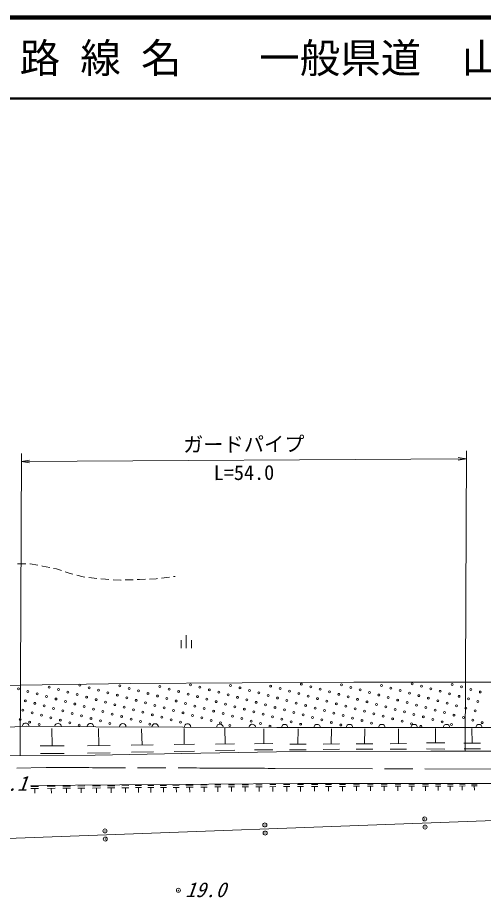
# Model space of a CAD drawing. Units: millimetres, scale not verified. Extents: x 40000 to 680000, y 20000 to 380000.
# Drawn here: x 180125 to 237660, y 271325 to 380000 of the extents above; entities that cross this region are included whole.
import ezdxf
from ezdxf.enums import TextEntityAlignment as Align

# ---------------------------------------------------------------- set-up
doc = ezdxf.new("R2010")
doc.units = ezdxf.units.MM
doc.header["$LTSCALE"] = 1000
doc.header["$PDMODE"] = 32
doc.header["$PDSIZE"] = 500
doc.linetypes.add('CHAIN', pattern=[18.5, 12, -1.5, 3.5, -1.5])
for name, color, linetype, lineweight in [('M-BGD', 7, 'Continuous', 13), ('M-BMK', 2, 'CHAIN', 13), ('M-STR-HTXT', 7, 'Continuous', 13), ('M-TTL', 2, 'Continuous', 140), ('M-TTL-LINE', 7, 'Continuous', 50)]:
    doc.layers.add(name, color=color, linetype=linetype, lineweight=lineweight)
doc.layers.add('M-TTL-TXT', color=7, linetype='Continuous')
doc.styles.add('ＭＳ ゴシック', font='')
doc.styles.get('ＭＳ ゴシック').set_extended_font_data('MS Gothic')

# ---------------------------------------------------------------- blocks, each defined once
blk = doc.blocks.new('荒地')
at = {"color": 7, "linetype": 'Continuous', "lineweight": 13}
for p, q in [((-1, 0.25), (-1, -1.25)), ((0, -1.25), (0, 1.25)), ((1, 0.25), (1, -1.25))]:
    blk.add_line(p, q, dxfattribs=at)

msp = doc.modelspace()

# ---------------------------------------------------------------- linework, layer by layer
at = {"layer": 'M-BGD'}
for p, q in [((180133, 312519), (180207, 312534)), ((180207, 312534), (181132, 312521)), ((181632, 312514), (181695, 312513)), ((181695, 312513), (182618, 312357)), ((183111, 312273), (183205, 312258)), ((183205, 312258), (184091, 312072)), ((184580, 311969), (184927, 311896)), ((184927, 311896), (185538, 311687)), ((186011, 311526), (186607, 311322)), ((186607, 311322), (186966, 311232)), ((187451, 311111), (188223, 310918)), ((188223, 310918), (188426, 310896)), ((188923, 310843), (189918, 310736)), ((197900, 310766), (198892, 310892)), ((199388, 310955), (199597, 310982)), ((190415, 310682), (190987, 310621)), ((190987, 310621), (191411, 310597)), ((191910, 310569), (192879, 310514)), ((192879, 310514), (192908, 310515)), ((193408, 310534), (194407, 310570)), ((194907, 310589), (195196, 310599)), ((195196, 310599), (195906, 310629)), ((196406, 310649), (197259, 310684)), ((197259, 310684), (197404, 310703)), ((194073, 297764), (221670, 297897)), ((221670, 297897), (231166, 297897)), ((231166, 297897), (243130, 297897)), ((171374, 297385), (194073, 297764)), ((176041, 292198), (181201, 292468)), ((181201, 292468), (189790, 292397)), ((189790, 292397), (200520, 292368)), ((200520, 292368), (212158, 292297)), ((184398, 290038), (184353, 292203)), ((190146, 290067), (190114, 292181)), ((195522, 290146), (195448, 292133)), ((200716, 290216), (200686, 292180)), ((205748, 290288), (205728, 292218)), ((210525, 290311), (210525, 292149)), ((212158, 292297), (231166, 292297)), ((214746, 290236), (214773, 292146)), ((218873, 290278), (218889, 292146)), ((222976, 290302), (222997, 292145)), ((227161, 290318), (227182, 292162)), ((231166, 292297), (243125, 292297)), ((231757, 290416), (231747, 292189)), ((236271, 290357), (236240, 292169)), ((196881, 290174), (194163, 290117)), ((201979, 290235), (199453, 290197)), ((206934, 290314), (204561, 290263)), ((211648, 290317), (209403, 290304)), ((215760, 290236), (213731, 290236)), ((219887, 290297), (217859, 290259)), ((223997, 290302), (221956, 290302)), ((228169, 290324), (226154, 290311)), ((232901, 290408), (230613, 290425)), ((237285, 290357), (235257, 290357)), ((185871, 290047), (182924, 290028)), ((185890, 289119), (182943, 289100)), ((191553, 290086), (188740, 290048)), ((191567, 289181), (188754, 289142)), ((189723, 288908), (200418, 289089)), ((196913, 289323), (194195, 289265)), ((201991, 289393), (199466, 289355)), ((200418, 289089), (212111, 289294)), ((206942, 289522), (204570, 289471)), ((211648, 289568), (209403, 289556)), ((212111, 289294), (231166, 289397)), ((215750, 289560), (213722, 289560)), ((219882, 289621), (217853, 289583)), ((223989, 289622), (221948, 289622)), ((228162, 289652), (226146, 289639)), ((232905, 289648), (230617, 289665)), ((231166, 289397), (243123, 289397)), ((237297, 289681), (235268, 289681)), ((178630, 288807), (189723, 288908)), ((181757, 285157), (214737, 285380)), ((181758, 285026), (182726, 285034)), ((181760, 284773), (182727, 284781)), ((182243, 284777), (182246, 284186)), ((183797, 285049), (184767, 285060)), ((183800, 284788), (184770, 284799)), ((184285, 284793), (184292, 284185)), ((185718, 284819), (186653, 284819)), ((185720, 285074), (186656, 285074)), ((186185, 284819), (186179, 284223)), ((187554, 285078), (188416, 285089)), ((187554, 284823), (188416, 284834)), ((187985, 284829), (187985, 284233)), ((189383, 284834), (190370, 284842)), ((189389, 285093), (190375, 285102)), ((189876, 284838), (189863, 284233)), ((191215, 285102), (192151, 285108)), ((191215, 284848), (192150, 284854)), ((191682, 284851), (191680, 284258)), ((193014, 284865), (193870, 284877)), ((193015, 285121), (193871, 285132)), ((193442, 284871), (193440, 284276)), ((194665, 285139), (195425, 285146)), ((194672, 284886), (195432, 284893)), ((195052, 284889), (195068, 284286)), ((196193, 285153), (196964, 285159)), ((196197, 284897), (196968, 284903)), ((196582, 284900), (196591, 284303)), ((197752, 285156), (198519, 285164)), ((197759, 284904), (198526, 284912)), ((198142, 284908), (198159, 284320)), ((199306, 285165), (200077, 285176)), ((199321, 284908), (200092, 284920)), ((199707, 284914), (199742, 284316)), ((200924, 285185), (201819, 285196)), ((200930, 284930), (201826, 284941)), ((201378, 284935), (201395, 284340)), ((202775, 285206), (203526, 285211)), ((202776, 284956), (203528, 284960)), ((203152, 284958), (203155, 284373)), ((204471, 285216), (205224, 285220)), ((204472, 284965), (205225, 284969)), ((204849, 284967), (204852, 284380)), ((206168, 285225), (206923, 285229)), ((206170, 284974), (206925, 284978)), ((206547, 284976), (206551, 284388)), ((207868, 285235), (208625, 285239)), ((207870, 284982), (208626, 284987)), ((208248, 284985), (208251, 284396)), ((209570, 285244), (210328, 285248)), ((209571, 284991), (210330, 284996)), ((209951, 284993), (209954, 284403)), ((211273, 285254), (212034, 285258)), ((211275, 285000), (212035, 285004)), ((211655, 285002), (211658, 284411)), ((212979, 285263), (213741, 285267)), ((212980, 285009), (213742, 285013)), ((213361, 285011), (213365, 284418)), ((214687, 285273), (215450, 285277)), ((214688, 285018), (215452, 285022)), ((214737, 285380), (239135, 285380)), ((215070, 285020), (215073, 284426)), ((216438, 285288), (217189, 285288)), ((216438, 285038), (217189, 285038)), ((216814, 285038), (216814, 284455)), ((218167, 285289), (218914, 285290)), ((218167, 285041), (218914, 285041)), ((218540, 285041), (218541, 284461)), ((219891, 285291), (220634, 285291)), ((219891, 285044), (220634, 285044)), ((220263, 285044), (220263, 284467)), ((221611, 285292), (222350, 285293)), ((221611, 285046), (222350, 285047)), ((221981, 285047), (221981, 284473)), ((223326, 285294), (224061, 285294)), ((223327, 285049), (224061, 285050)), ((223694, 285049), (223694, 284479)), ((225037, 285295), (225768, 285296)), ((225038, 285052), (225768, 285053)), ((225403, 285052), (225403, 284485)), ((226744, 285297), (227471, 285297)), ((226744, 285055), (227471, 285055)), ((227107, 285055), (227108, 284491)), ((228446, 285298), (229169, 285299)), ((228446, 285058), (229169, 285058)), ((228807, 285058), (228808, 284497)), ((230143, 285300), (230862, 285300)), ((230144, 285060), (230862, 285061)), ((230503, 285061), (230504, 284502)), ((231723, 285310), (232419, 285311)), ((231724, 285078), (232419, 285079)), ((232071, 285079), (232072, 284539)), ((233219, 285312), (233910, 285313)), ((233219, 285082), (233911, 285083)), ((233565, 285082), (233566, 284545)), ((234710, 285314), (235398, 285315)), ((234710, 285085), (235398, 285086)), ((235054, 285086), (235055, 284551)), ((236197, 285316), (236881, 285317)), ((236197, 285088), (236881, 285089)), ((236539, 285089), (236540, 284558)), ((151421, 277557), (289696, 282733))]:
    msp.add_line(p, q, dxfattribs=at)
for centre in [(215170, 297653), (228852, 297714), (180231, 297076), (181390, 296766), (184018, 297304), (185178, 296993), (186337, 296682), (187806, 297531), (188965, 297220), (190125, 296910), (191284, 296599), (192753, 297448), (193912, 297137), (195072, 296826), (197700, 297364), (198860, 297054), (200019, 296743), (201488, 297592), (202647, 297281), (203807, 296971), (204966, 296660), (206435, 297509), (207594, 297198), (208754, 296887), (209913, 296577), (211382, 297425), (212541, 297115), (213701, 296804), (216329, 297342), (217489, 297032), (218648, 296721), (220117, 297569), (221276, 297259), (222436, 296948), (223595, 296638), (225064, 297486), (226223, 297176), (227383, 296865), (230011, 297403), (231170, 297092), (232330, 296782), (233799, 297630), (234958, 297320), (236118, 297009), (237277, 296699), (181079, 295606), (182549, 296455), (183708, 296144), (184867, 295834), (186026, 295523), (187496, 296372), (188655, 296061), (189814, 295751), (192443, 296289), (193602, 295978), (194761, 295667), (196231, 296516), (197390, 296205), (198549, 295895), (199708, 295584), (201178, 296433), (202337, 296122), (203496, 295812), (204655, 295501), (206125, 296349), (207284, 296039), (208443, 295728), (211072, 296266), (212231, 295956), (213390, 295645), (214860, 296494), (216019, 296183), (217178, 295872), (218337, 295562), (219807, 296410), (220966, 296100), (222125, 295789), (223284, 295479), (224754, 296327), (225913, 296017), (227072, 295706), (228542, 296555), (229701, 296244), (230860, 295933), (232019, 295623), (233489, 296471), (234648, 296161), (235807, 295850), (236966, 295540), (180768, 294447), (182238, 295296), (183397, 294985), (184556, 294675), (187185, 295213), (188344, 294902), (189503, 294591), (190973, 295440), (192132, 295129), (193291, 294819), (194450, 294508), (195920, 295357), (197079, 295046), (198238, 294736), (199397, 294425), (200867, 295274), (202026, 294963), (203185, 294652), (205814, 295190), (206973, 294880), (208132, 294569), (209602, 295418), (210761, 295107), (211920, 294797), (213079, 294486), (214549, 295334), (215708, 295024), (216867, 294713), (218026, 294403), (219496, 295251), (220655, 294941), (221814, 294630), (224443, 295168), (225602, 294857), (226761, 294547), (228231, 295395), (229390, 295085), (230549, 294774), (231708, 294464), (233178, 295312), (234337, 295002), (235496, 294691), (181928, 294137), (183087, 293826), (184246, 293516), (185715, 294364), (186875, 294054), (188034, 293743), (189193, 293432), (190663, 294281), (191822, 293970), (192981, 293660), (194140, 293349), (195610, 294198), (196769, 293887), (197928, 293577), (200557, 294114), (201716, 293804), (202875, 293493), (204344, 294342), (205504, 294031), (206663, 293721), (207822, 293410), (209292, 294259), (210451, 293948), (211610, 293637), (212769, 293327), (214239, 294175), (215398, 293865), (216557, 293554), (219186, 294092), (220345, 293782), (221504, 293471), (222973, 294320), (224133, 294009), (225292, 293698), (226451, 293388), (227921, 294236), (229080, 293926), (230239, 293615), (231398, 293305), (232868, 294153), (234027, 293842), (235186, 293532), (236655, 294380), (180458, 293288), (181617, 292978), (182776, 292667), (185405, 293205), (186564, 292894), (187723, 292584), (190352, 293122), (191511, 292811), (195299, 293039), (196458, 292728), (199087, 293266), (200246, 292955), (204034, 293183), (205193, 292872), (206352, 292562), (208981, 293099), (210140, 292789), (211299, 292478), (213928, 293016), (215087, 292706), (217716, 293244), (218875, 292933), (220034, 292622), (222663, 293160), (223822, 292850), (227610, 293077), (228769, 292767), (229928, 292456), (232557, 292994), (233716, 292683), (236345, 293221), (237504, 292911)]:
    msp.add_circle(centre, 120, dxfattribs=at)
for centre, start, end in [((181114, 292463), 0.26365, 182.9987), ((185114, 292435), 359.52727, 179.52727), ((189114, 292402), 359.52727, 179.52727), ((193114, 292388), 359.84862, 179.84862), ((197114, 292377), 359.84862, 179.84862), ((201114, 292365), 359.65108, 179.65108), ((205114, 292340), 359.65108, 179.65108), ((209114, 292316), 359.65108, 179.65108), ((213114, 292297), 0, 180), ((217114, 292297), 0, 180), ((221114, 292297), 0, 180), ((225114, 292297), 0, 180), ((229114, 292297), 0, 180), ((233114, 292297), 0, 180), ((237114, 292297), 0, 180)]:
    msp.add_arc(centre, 400, start, end, dxfattribs=at)
for p in [(210663, 280275), (230417, 281014), (190910, 279536), (210701, 279276), (230454, 280015), (190947, 278536), (199988, 272207)]:
    msp.add_point(p, dxfattribs=at)
at = {"layer": 'M-BMK'}
for p, q in [((166531, 287061), (183622, 287359)), ((211942, 287264), (264689, 287080))]:
    msp.add_line(p, q, dxfattribs=at)
msp.add_arc((177102, -5833928), 6121290, 89.67389, 89.93898, dxfattribs=at)
at = {"layer": 'M-STR-HTXT'}
for p, q in [((180596, 326177), (180450, 288823)), ((235561, 326486), (235416, 289397)), ((180592, 325177), (235557, 325486)), ((180592, 325177), (181591, 325349)), ((180592, 325177), (181593, 325016)), ((235557, 325486), (234557, 325647)), ((235557, 325486), (234558, 325314))]:
    msp.add_line(p, q, dxfattribs=at)
at = {"layer": 'M-TTL'}
msp.add_line((680000, 380000), (40000, 380000), dxfattribs=at)
at = {"layer": 'M-TTL-LINE'}
msp.add_line((40000, 370000), (680000, 370000), dxfattribs=at)

# ---------------------------------------------------------------- block references
at = {"layer": 'M-BGD', "xscale": 640, "yscale": 640}
msp.add_blockref('荒地', (200961, 302930), dxfattribs=at)

# ---------------------------------------------------------------- texts
at = {"layer": 'M-BGD', "style": 'ＭＳ ゴシック', "oblique": 20}
for s, p in [('20.1', (176302, 283941)), ('19.0', (200817, 270805))]:
    msp.add_text(s, height=1833, dxfattribs=at).set_placement(p, align=Align.BOTTOM_LEFT)
at = {"layer": 'M-STR-HTXT', "style": 'ＭＳ ゴシック'}
for s, p in [('ガードパイプ', (208072, 325832)), ('L=54.0', (208092, 322332))]:
    msp.add_text(s, height=1833, rotation=0.322, dxfattribs=at).set_placement(p, align=Align.BOTTOM_CENTER)
at = {"layer": 'M-TTL-TXT', "style": 'ＭＳ ゴシック'}
for s, p in [('路 線 名', (180380, 375000)), ('一般県道\u3000山口秋吉台公園自転車道線', (209969, 375000))]:
    msp.add_text(s, height=3666, dxfattribs=at).set_placement(p, align=Align.MIDDLE_LEFT)

doc.saveas('drawing.dxf')
